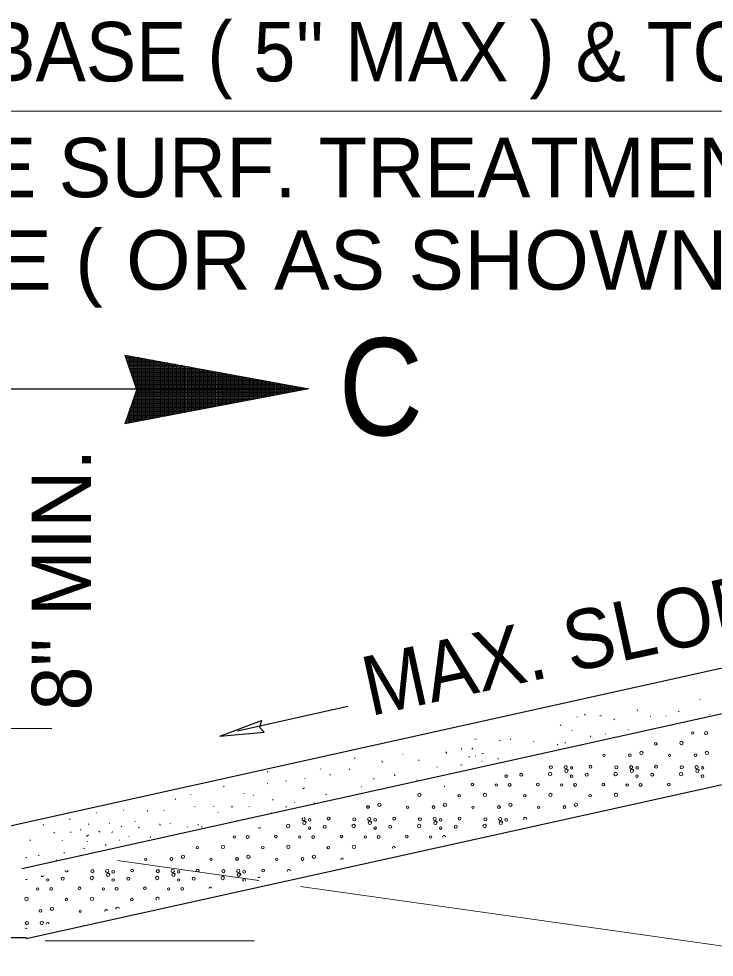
# Model space of a CAD drawing. Extents: x 326 to 700, y 421 to 686.
# Drawn here: x 476.68 to 491.18, y 596.85 to 616.42 of the extents above; entities that cross this region are included whole.
import ezdxf

# ---------------------------------------------------------------- set-up
doc = ezdxf.new("R2010")
doc.units = 0
doc.header["$LTSCALE"] = 0.5
for name, color, linetype, lineweight in [('1', 7, 'Continuous', 13), ('13', 7, 'Continuous', 13), ('15', 7, 'Continuous', 13), ('2', 7, 'Continuous', 13)]:
    doc.layers.add(name, color=color, linetype=linetype, lineweight=lineweight)

msp = doc.modelspace()

# ---------------------------------------------------------------- linework, layer by layer
at = {"layer": '1', "lineweight": 25}
for q in [(481.7393, 601.7893), (481.7944, 601.5427)]:
    msp.add_line((480.8693, 601.4653), q, dxfattribs=at)
at = {"layer": '1'}
msp.add_line((477.2273, 597.1916), (481.597, 597.1916), dxfattribs=at)
at = {"layer": '1', "lineweight": 25}
msp.add_lwpolyline([(481.7393, 601.7893), (481.6978, 601.6491), (481.7944, 601.5427)], dxfattribs=at)
at = {"layer": '13'}
for p, q in [((441.865, 614.492), (512.4118, 614.492)), ((490.8819, 602.2333), (490.8938, 602.2213)), ((489.5753, 601.9968), (489.5872, 602.0087)), ((490.4384, 601.9849), (490.4504, 601.9732)), ((488.3162, 601.861), (488.328, 601.8728)), ((488.4762, 601.9023), (488.4939, 601.9201)), ((488.8013, 601.8964), (488.8368, 601.8786)), ((489.0906, 601.8017), (489.1024, 601.8137)), ((489.8531, 601.8669), (489.865, 601.8788)), ((490.1723, 601.8728), (490.1842, 601.8845)), ((491.1005, 601.9201), (491.0947, 601.9141)), ((477.3667, 601.6209), (448.5643, 601.6184)), ((487.9732, 601.6837), (487.9851, 601.6955)), ((488.2158, 601.5889), (488.2278, 601.5771)), ((489.3806, 601.6008), (489.3925, 601.5889)), ((486.1883, 601.394), (486.218, 601.4056)), ((486.7086, 601.3762), (486.7204, 601.3643)), ((486.9272, 601.394), (486.939, 601.4059)), ((487.4119, 601.3526), (487.4238, 601.3408)), ((488.6003, 601.4413), (488.6061, 601.4708)), ((488.9075, 601.5004), (488.9193, 601.5123)), ((485.9107, 601.1812), (485.9165, 601.2108)), ((486.1293, 601.1928), (486.1471, 601.2108)), ((487.9083, 601.2817), (487.9201, 601.2936)), ((488.0682, 601.329), (488.0799, 601.3171)), ((483.6835, 600.9967), (483.6954, 601.0086)), ((484.6892, 601.0905), (484.6931, 601.0866)), ((485.0179, 600.9565), (485.0298, 600.9684)), ((485.6093, 601.1043), (485.5855, 601.1338)), ((486.0643, 601.0393), (486.0763, 601.0275)), ((486.2062, 601.057), (486.2122, 601.0452)), ((486.3362, 601.0983), (486.3656, 601.1043)), ((486.673, 600.9862), (486.6848, 600.9979)), ((487.0454, 600.9742), (487.0478, 600.9718)), ((482.9618, 600.7686), (482.9738, 600.7805)), ((483.5696, 600.7686), (483.5815, 600.7805)), ((484.2617, 600.9153), (484.2498, 600.9448)), ((485.3965, 600.8148), (485.4081, 600.8206)), ((485.9284, 600.8562), (485.8929, 600.862)), ((486.3422, 600.933), (486.3362, 600.9387)), ((481.8603, 600.7116), (481.8723, 600.7235)), ((482.6417, 600.5841), (482.6536, 600.5722)), ((483.1678, 600.661), (483.1798, 600.6492)), ((484.0778, 600.5665), (484.0898, 600.5784)), ((484.5097, 600.661), (484.5275, 600.6374)), ((480.9488, 600.4077), (480.9607, 600.4196)), ((481.8613, 600.466), (481.8713, 600.4761)), ((482.2516, 600.531), (482.2693, 600.525)), ((482.6003, 600.3653), (482.6357, 600.3832)), ((483.818, 600.4188), (483.8298, 600.4068)), ((484.9827, 600.5547), (484.9944, 600.5427)), ((480.265, 600.2367), (480.2769, 600.2485)), ((481.3769, 600.2589), (481.3827, 600.2768)), ((481.5658, 600.2235), (481.5776, 600.2354)), ((483.0851, 600.2533), (483.097, 600.2414)), ((479.9422, 600.1417), (479.9541, 600.1536)), ((480.3426, 599.9991), (480.3544, 599.9872)), ((480.7383, 600.0051), (480.7502, 599.9931)), ((481.1463, 599.9872), (481.1049, 599.9872)), ((481.4773, 599.9991), (481.4892, 599.9872)), ((481.9738, 600.1409), (481.9858, 600.129)), ((482.2513, 599.9813), (482.2633, 599.9931)), ((482.4228, 600.0759), (482.4347, 600.0878)), ((482.8423, 600.0581), (482.8543, 600.0699)), ((483.3576, 600.1538), (483.3626, 600.1588)), ((478.2899, 599.8568), (478.3018, 599.8687)), ((478.8597, 599.9137), (478.8716, 599.9256)), ((479.3549, 599.8985), (479.3668, 599.9106)), ((479.6977, 599.9103), (479.7095, 599.9222)), ((480.8328, 599.8689), (480.8448, 599.8808)), ((481.9381, 599.8512), (481.95, 599.8631)), ((477.1883, 599.6097), (477.2003, 599.6216)), ((477.7392, 599.7237), (477.7511, 599.7356)), ((478.1375, 599.6148), (478.1257, 599.6444)), ((478.5628, 599.6384), (478.5748, 599.6503)), ((478.8171, 599.5736), (478.8289, 599.5854)), ((479.1008, 599.6739), (479.1126, 599.6858)), ((479.621, 599.6324), (479.627, 599.603)), ((479.8336, 599.6324), (479.8454, 599.6444)), ((480.4134, 599.6207), (480.4251, 599.609)), ((481.2113, 599.7035), (481.2231, 599.6915)), ((477.4103, 599.4612), (477.4223, 599.4493)), ((477.7589, 599.4552), (477.7708, 599.4671)), ((477.9658, 599.5025), (477.9777, 599.5145)), ((478.0902, 599.3723), (478.1315, 599.4079)), ((478.3503, 599.4848), (478.368, 599.4612)), ((478.6221, 599.4493), (478.6339, 599.4729)), ((479.1778, 599.5616), (479.1897, 599.5497)), ((480.1947, 599.5736), (480.2066, 599.5616)), ((480.4901, 599.5793), (480.502, 599.5674)), ((476.9078, 599.2898), (476.9197, 599.3017)), ((477.5817, 599.2838), (477.5934, 599.2958)), ((478.1019, 599.2601), (478.1138, 599.2721)), ((478.4803, 599.201), (478.5039, 599.1833)), ((478.7757, 599.2898), (478.7875, 599.3017)), ((478.9711, 599.3783), (478.9828, 599.3666)), ((479.42, 599.3488), (479.4318, 599.3607)), ((477.6173, 599.0356), (477.6291, 599.0237)), ((478.0368, 599.1123), (478.0488, 599.1242)), ((476.8276, 598.9257), (476.8394, 598.9376)), ((477.0911, 598.9705), (477.1029, 598.9823)), ((477.4578, 598.8878), (477.4754, 598.864)), ((478.7405, 598.8699), (481.685, 598.4533)), ((493.0008, 596.8528), (482.5538, 598.3305))]:
    msp.add_line(p, q, dxfattribs=at)
at = {"layer": '13', "lineweight": 25}
for p, q in [((512.7416, 606.6679), (476.7395, 598.6926)), ((476.833, 597.2418), (513.1901, 605.2956)), ((476.465, 599.5885), (499.7659, 604.7501)), ((481.2378, 601.5719), (483.5423, 602.0869)), ((476.8366, 597.2603), (459.1289, 597.2578))]:
    msp.add_line(p, q, dxfattribs=at)
at = {"layer": '15'}
for p, q in [((478.8997, 609.3855), (479.0185, 609.3855)), ((478.9003, 609.4072), (478.9003, 609.3834)), ((478.9285, 609.402), (478.9285, 609.2984)), ((478.9566, 609.3968), (478.9566, 609.2133)), ((478.9848, 609.3917), (478.9848, 609.1283)), ((479.0128, 609.3865), (479.0128, 609.0433)), ((479.041, 609.3813), (479.041, 608.9583)), ((479.0691, 609.3762), (479.0691, 608.8732)), ((479.0973, 609.371), (479.0973, 608.7882)), ((478.909, 609.3573), (479.1721, 609.3573)), ((478.9183, 609.3293), (479.3257, 609.3293)), ((478.9275, 609.3011), (479.4793, 609.3011)), ((478.9369, 609.273), (479.6329, 609.273)), ((478.9462, 609.2448), (479.7865, 609.2448)), ((478.9555, 609.2168), (479.94, 609.2168)), ((478.9648, 609.1886), (480.0936, 609.1886)), ((479.1253, 609.3659), (479.1253, 608.7031)), ((479.1535, 609.3608), (479.1535, 608.0276)), ((479.1817, 609.3556), (479.1817, 608.0329)), ((479.2098, 609.3504), (479.2098, 608.0383)), ((479.2379, 609.3453), (479.2379, 608.0436)), ((479.266, 609.3402), (479.266, 608.0489)), ((479.2942, 609.335), (479.2942, 608.0543)), ((479.3223, 609.3299), (479.3223, 608.0597)), ((479.3504, 609.3248), (479.3504, 608.065)), ((479.3785, 609.3196), (479.3785, 608.0703)), ((479.4067, 609.3144), (479.4067, 608.0757)), ((479.4348, 609.3093), (479.4348, 608.081)), ((479.4629, 609.3041), (479.4629, 608.0863)), ((479.491, 609.2989), (479.491, 608.0916)), ((479.5192, 609.2938), (479.5192, 608.0969)), ((479.5473, 609.2887), (479.5473, 608.1023)), ((479.5754, 609.2835), (479.5754, 608.1077)), ((479.6035, 609.2783), (479.6035, 608.113)), ((479.6317, 609.2732), (479.6317, 608.1183)), ((479.6598, 609.268), (479.6598, 608.1237)), ((479.6879, 609.2628), (479.6879, 608.129)), ((479.7161, 609.2578), (479.7161, 608.1343)), ((479.7442, 609.2526), (479.7442, 608.1398)), ((479.7723, 609.2475), (479.7723, 608.1451)), ((479.8004, 609.2423), (479.8004, 608.1504)), ((479.8286, 609.2372), (479.8286, 608.1557)), ((479.8567, 609.232), (479.8567, 608.161)), ((479.8848, 609.2268), (479.8848, 608.1663)), ((479.9129, 609.2217), (479.9129, 608.1717)), ((479.9411, 609.2165), (479.9411, 608.177)), ((479.9692, 609.2113), (479.9692, 608.1823)), ((479.9973, 609.2063), (479.9973, 608.1878)), ((480.0254, 609.2011), (480.0254, 608.1931)), ((480.0536, 609.1959), (480.0536, 608.1984)), ((480.0817, 609.1908), (480.0817, 608.2038)), ((480.1098, 609.1856), (480.1098, 608.2091)), ((480.138, 609.1804), (480.138, 608.2144)), ((480.1661, 609.1753), (480.1661, 608.2198)), ((478.9741, 609.1604), (480.2473, 609.1604)), ((478.9834, 609.1323), (480.4008, 609.1323)), ((478.9927, 609.1042), (480.5544, 609.1042)), ((479.002, 609.0761), (480.708, 609.0761)), ((479.0113, 609.0479), (480.8617, 609.0479)), ((479.0207, 609.0198), (481.0153, 609.0198)), ((479.0299, 608.9917), (481.1688, 608.9917)), ((480.1943, 609.1703), (480.1943, 608.225)), ((480.2223, 609.1651), (480.2223, 608.2304)), ((480.2505, 609.1599), (480.2505, 608.2358)), ((480.2786, 609.1548), (480.2786, 608.2411)), ((480.3068, 609.1496), (480.3068, 608.2464)), ((480.3348, 609.1444), (480.3348, 608.2518)), ((480.363, 609.1393), (480.363, 608.2571)), ((480.3911, 609.1341), (480.3911, 608.2624)), ((480.4193, 609.1289), (480.4193, 608.2678)), ((480.4473, 609.1238), (480.4473, 608.2732)), ((480.4755, 609.1187), (480.4755, 608.2785)), ((480.5036, 609.1135), (480.5036, 608.2838)), ((480.5318, 609.1083), (480.5318, 608.2892)), ((480.5598, 609.1032), (480.5598, 608.2944)), ((480.588, 609.098), (480.588, 608.2998)), ((480.6162, 609.0929), (480.6162, 608.3051)), ((480.6443, 609.0878), (480.6443, 608.3104)), ((480.6724, 609.0827), (480.6724, 608.3158)), ((480.7005, 609.0775), (480.7005, 608.3212)), ((480.7287, 609.0723), (480.7287, 608.3265)), ((480.7568, 609.0672), (480.7568, 608.3318)), ((480.7849, 609.062), (480.7849, 608.3372)), ((480.813, 609.0568), (480.813, 608.3425)), ((480.8412, 609.0517), (480.8412, 608.3478)), ((480.8693, 609.0466), (480.8693, 608.3532)), ((480.8974, 609.0414), (480.8974, 608.3586)), ((480.9255, 609.0363), (480.9255, 608.3638)), ((480.9537, 609.0311), (480.9537, 608.3692)), ((480.9818, 609.0259), (480.9818, 608.3745)), ((481.0099, 609.0208), (481.0099, 608.3798)), ((481.038, 609.0156), (481.038, 608.3852)), ((481.0662, 609.0105), (481.0662, 608.3905)), ((481.0943, 609.0054), (481.0943, 608.3958)), ((481.1224, 609.0003), (481.1224, 608.4012)), ((481.1506, 608.9951), (481.1506, 608.4066)), ((481.1787, 608.9899), (481.1787, 608.4119)), ((481.2068, 608.9848), (481.2068, 608.4173)), ((481.2349, 608.9796), (481.2349, 608.4226)), ((479.0392, 608.9636), (481.3224, 608.9636)), ((479.0485, 608.9354), (481.476, 608.9354)), ((479.0578, 608.9073), (481.6297, 608.9073)), ((479.0672, 608.8792), (481.7833, 608.8792)), ((479.0764, 608.8511), (481.9368, 608.8511)), ((479.0858, 608.8229), (482.0904, 608.8229)), ((479.095, 608.7948), (482.2441, 608.7948)), ((481.2631, 608.9744), (481.2631, 608.4279)), ((481.2912, 608.9693), (481.2912, 608.4332)), ((481.3193, 608.9642), (481.3193, 608.4385)), ((481.3474, 608.959), (481.3474, 608.4438)), ((481.3756, 608.9538), (481.3756, 608.4492)), ((481.4037, 608.9487), (481.4037, 608.4546)), ((481.4318, 608.9435), (481.4318, 608.4599)), ((481.4599, 608.9383), (481.4599, 608.4653)), ((481.4881, 608.9332), (481.4881, 608.4706)), ((481.5163, 608.9281), (481.5163, 608.4759)), ((481.5443, 608.923), (481.5443, 608.4813)), ((481.5725, 608.9178), (481.5725, 608.4866)), ((481.6006, 608.9127), (481.6006, 608.492)), ((481.6288, 608.9075), (481.6288, 608.4973)), ((481.6568, 608.9023), (481.6568, 608.5026)), ((481.685, 608.8972), (481.685, 608.5079)), ((481.7131, 608.892), (481.7131, 608.5133)), ((481.7413, 608.8868), (481.7413, 608.5186)), ((481.7693, 608.8818), (481.7693, 608.5239)), ((481.7975, 608.8766), (481.7975, 608.5293)), ((481.8256, 608.8714), (481.8256, 608.5346)), ((481.8538, 608.8663), (481.8538, 608.54)), ((481.8818, 608.8611), (481.8818, 608.5453)), ((481.91, 608.8559), (481.91, 608.5507)), ((481.9381, 608.8508), (481.9381, 608.556)), ((481.9663, 608.8458), (481.9663, 608.5613)), ((481.9944, 608.8406), (481.9944, 608.5667)), ((482.0225, 608.8354), (482.0225, 608.5719)), ((482.0507, 608.8303), (482.0507, 608.5773)), ((482.0788, 608.8251), (482.0788, 608.5827)), ((482.1069, 608.8199), (482.1069, 608.588)), ((482.135, 608.8148), (482.135, 608.5933)), ((482.1632, 608.8096), (482.1632, 608.5987)), ((482.1913, 608.8044), (482.1913, 608.604)), ((482.2194, 608.7993), (482.2194, 608.6093)), ((482.2475, 608.7942), (482.2475, 608.6147)), ((482.2757, 608.789), (482.2757, 608.62)), ((482.3038, 608.7838), (482.3038, 608.6254)), ((479.1025, 608.5979), (482.1591, 608.5979)), ((479.1043, 608.7667), (482.3977, 608.7667)), ((479.1122, 608.626), (482.3073, 608.626)), ((479.1137, 608.7386), (482.5512, 608.7386)), ((479.1219, 608.6542), (482.4557, 608.6542)), ((479.1229, 608.7104), (482.7048, 608.7104)), ((479.1253, 608.6642), (479.1253, 608.0223)), ((479.1317, 608.6823), (482.6039, 608.6823)), ((482.3319, 608.7787), (482.3319, 608.6308)), ((482.36, 608.7735), (482.36, 608.6361)), ((482.3882, 608.7683), (482.3882, 608.6413)), ((482.4163, 608.7633), (482.4163, 608.6467)), ((482.4444, 608.7582), (482.4444, 608.652)), ((482.4726, 608.753), (482.4726, 608.6573)), ((482.5007, 608.7478), (482.5007, 608.6627)), ((482.5288, 608.7427), (482.5288, 608.668)), ((482.5569, 608.7375), (482.5569, 608.6734)), ((482.5851, 608.7323), (482.5851, 608.6788)), ((482.6132, 608.7272), (482.6132, 608.6841)), ((482.6413, 608.7221), (482.6413, 608.6894)), ((482.6694, 608.7169), (482.6694, 608.6948)), ((482.6976, 608.7118), (482.6976, 608.7001)), ((482.7257, 608.7066), (482.7257, 608.7054)), ((479.0344, 608.401), (481.1215, 608.401)), ((479.041, 608.4201), (479.041, 608.0063)), ((479.0442, 608.4292), (481.2698, 608.4292)), ((479.0538, 608.4573), (481.4179, 608.4573)), ((479.0636, 608.4854), (481.5662, 608.4854)), ((479.0691, 608.5014), (479.0691, 608.0117)), ((479.0733, 608.5135), (481.7144, 608.5135)), ((479.083, 608.5417), (481.8627, 608.5417)), ((479.0928, 608.5698), (482.0109, 608.5698)), ((479.0973, 608.5828), (479.0973, 608.017)), ((478.9663, 608.2041), (480.0838, 608.2041)), ((478.9761, 608.2323), (480.232, 608.2323)), ((478.9848, 608.2573), (478.9848, 607.9956)), ((478.9858, 608.2604), (480.3803, 608.2604)), ((478.9955, 608.2885), (480.5285, 608.2885)), ((479.0053, 608.3167), (480.6767, 608.3167)), ((479.0128, 608.3387), (479.0128, 608.0009)), ((479.015, 608.3448), (480.825, 608.3448)), ((479.0247, 608.3729), (480.9733, 608.3729)), ((478.8984, 608.0073), (479.0461, 608.0073)), ((478.9003, 608.0131), (478.9003, 607.9796)), ((478.908, 608.0353), (479.1944, 608.0353)), ((478.9178, 608.0635), (479.3426, 608.0635)), ((478.9275, 608.0916), (479.4908, 608.0916)), ((478.9285, 608.0944), (478.9285, 607.9849)), ((478.9372, 608.1198), (479.6391, 608.1198)), ((478.9469, 608.1478), (479.7873, 608.1478)), ((478.9566, 608.1758), (478.9566, 607.9903)), ((478.9567, 608.176), (479.9355, 608.176)), ((478.8887, 607.9791), (478.8978, 607.9791))]:
    msp.add_line(p, q, dxfattribs=at)
msp.add_lwpolyline([(478.888, 607.9773), (482.7289, 608.706), (478.892, 609.4087), (479.1319, 608.6833)], close=True, dxfattribs=at)
at = {"layer": '2', "lineweight": 25}
msp.add_lwpolyline([(476.2496, 605.9289), (476.2496, 608.7031), (482.1321, 608.7031)], dxfattribs=at)
at = {"layer": '2'}
for centre, radius in [((490.7346, 601.5266), 0.0249), ((491.014, 601.5282), 0.0306), ((490.499, 601.3204), 0.0357), ((489.6645, 601.1142), 0.0345), ((489.9639, 601.304), 0.0269), ((491.0304, 601.1142), 0.0345), ((488.8859, 601.0618), 0.0235), ((489.4259, 601.0684), 0.0288), ((490.2519, 601.0618), 0.0235), ((490.7919, 601.0684), 0.0288), ((487.7752, 600.8131), 0.033), ((488.0854, 600.8162), 0.0335), ((488.0992, 600.7363), 0.0326), ((488.2101, 600.8), 0.0266), ((488.6045, 600.8262), 0.0295), ((489.1412, 600.8131), 0.033), ((489.4514, 600.8162), 0.0335), ((489.4651, 600.7363), 0.0326), ((489.5761, 600.8), 0.0266), ((489.9705, 600.8262), 0.0295), ((490.5072, 600.8131), 0.033), ((490.8173, 600.8162), 0.0335), ((490.8311, 600.7363), 0.0326), ((490.942, 600.8), 0.0266), ((486.8426, 600.6287), 0.0261), ((487.1583, 600.6577), 0.0308), ((487.7621, 600.6724), 0.0359), ((488.2086, 600.6287), 0.0261), ((488.5243, 600.6577), 0.0308), ((489.1281, 600.6724), 0.0359), ((489.5746, 600.6287), 0.0261), ((489.8902, 600.6577), 0.0308), ((490.494, 600.6724), 0.0359), ((490.9405, 600.6287), 0.0261), ((486.1392, 600.4564), 0.0278), ((486.6367, 600.4434), 0.0249), ((486.9161, 600.445), 0.0306), ((487.5052, 600.4564), 0.0278), ((488.0027, 600.4434), 0.0249), ((488.2821, 600.445), 0.0306), ((488.8712, 600.4564), 0.0278), ((489.3687, 600.4434), 0.0249), ((489.6481, 600.445), 0.0306), ((490.2371, 600.4564), 0.0278), ((485.0351, 600.2372), 0.0357), ((485.866, 600.2208), 0.0269), ((486.4011, 600.2372), 0.0357), ((487.232, 600.2208), 0.0269), ((487.7671, 600.2372), 0.0357), ((488.598, 600.2208), 0.0269), ((489.133, 600.2372), 0.0357), ((483.9621, 599.9852), 0.0288), ((484.2006, 600.031), 0.0345), ((484.788, 599.9786), 0.0235), ((485.328, 599.9852), 0.0288), ((485.5666, 600.031), 0.0345), ((486.154, 599.9786), 0.0235), ((486.694, 599.9852), 0.0288), ((486.9325, 600.031), 0.0345), ((487.5199, 599.9786), 0.0235), ((488.06, 599.9852), 0.0288), ((488.2985, 600.031), 0.0345), ((482.2982, 599.5892), 0.0359), ((482.6353, 599.6531), 0.0326), ((482.7462, 599.7168), 0.0266), ((483.0604, 599.5745), 0.0308), ((483.1407, 599.743), 0.0295), ((483.6642, 599.5892), 0.0359), ((483.6773, 599.7299), 0.033), ((483.9875, 599.733), 0.0335), ((484.0013, 599.6531), 0.0326), ((484.1122, 599.7168), 0.0266), ((484.4264, 599.5745), 0.0308), ((484.5066, 599.743), 0.0295), ((485.0302, 599.5892), 0.0359), ((485.0433, 599.7299), 0.033), ((485.3535, 599.733), 0.0335), ((485.3672, 599.6531), 0.0326), ((485.4782, 599.7168), 0.0266), ((485.7923, 599.5745), 0.0308), ((485.8726, 599.743), 0.0295), ((486.3961, 599.5892), 0.0359), ((486.4093, 599.7299), 0.033), ((486.7194, 599.733), 0.0335), ((486.7332, 599.6531), 0.0326), ((486.8441, 599.7168), 0.0266), ((481.4523, 599.3618), 0.0306), ((482.0413, 599.3732), 0.0278), ((482.7447, 599.5455), 0.0261), ((482.8182, 599.3618), 0.0306), ((483.4073, 599.3732), 0.0278), ((484.1107, 599.5455), 0.0261), ((484.1842, 599.3618), 0.0306), ((484.7733, 599.3732), 0.0278), ((485.4767, 599.5455), 0.0261), ((481.1729, 599.3602), 0.0249), ((482.5388, 599.3602), 0.0249), ((483.9048, 599.3602), 0.0249), ((485.2708, 599.3602), 0.0249), ((480.4022, 599.1376), 0.0269), ((480.9373, 599.154), 0.0357), ((481.7681, 599.1376), 0.0269), ((482.3032, 599.154), 0.0357), ((483.1341, 599.1376), 0.0269), ((483.6692, 599.154), 0.0357), ((479.3241, 598.8954), 0.0235), ((479.8642, 598.902), 0.0288), ((480.1027, 598.9478), 0.0345), ((480.6901, 598.8954), 0.0235), ((481.2302, 598.902), 0.0288), ((481.4687, 598.9478), 0.0345), ((482.0561, 598.8954), 0.0235), ((482.5961, 598.902), 0.0288), ((482.8346, 598.9478), 0.0345), ((478.2135, 598.6467), 0.033), ((478.5236, 598.6498), 0.0335), ((478.6483, 598.6336), 0.0266), ((479.0428, 598.6598), 0.0295), ((479.5794, 598.6467), 0.033), ((479.8896, 598.6498), 0.0335), ((480.0143, 598.6336), 0.0266), ((480.4087, 598.6598), 0.0295), ((480.9454, 598.6467), 0.033), ((481.2556, 598.6498), 0.0335), ((481.3803, 598.6336), 0.0266), ((481.7747, 598.6598), 0.0295), ((477.2809, 598.4624), 0.0261), ((477.5965, 598.4913), 0.0308), ((478.2004, 598.506), 0.0359), ((478.5374, 598.5699), 0.0326), ((478.6468, 598.4624), 0.0261), ((478.9625, 598.4913), 0.0308), ((479.5663, 598.506), 0.0359), ((479.9034, 598.5699), 0.0326), ((480.0128, 598.4624), 0.0261), ((480.3285, 598.4913), 0.0308), ((480.9323, 598.506), 0.0359), ((481.2693, 598.5699), 0.0326), ((477.075, 598.277), 0.0249), ((477.3544, 598.2786), 0.0306), ((477.9435, 598.29), 0.0278), ((478.4409, 598.277), 0.0249), ((478.7203, 598.2786), 0.0306), ((479.3094, 598.29), 0.0278), ((479.8069, 598.277), 0.0249), ((480.0863, 598.2786), 0.0306), ((476.8394, 598.0708), 0.0357), ((477.6702, 598.0544), 0.0269), ((478.2053, 598.0708), 0.0357), ((479.0362, 598.0544), 0.0269), ((477.1323, 597.8188), 0.0288), ((477.3708, 597.8646), 0.0345), ((477.9582, 597.8122), 0.0235), ((476.8475, 597.5635), 0.033), ((477.1577, 597.5666), 0.0335)]:
    msp.add_circle(centre, radius, dxfattribs=at)
for centre, radius, start, end in [((488.089, 600.7526), 0.0476, 333.94429, 26.0557), ((489.455, 600.7526), 0.0476, 333.94429, 26.0557), ((490.821, 600.7526), 0.0476, 333.94429, 26.0557), ((485.5502, 600.445), 0.0306, 265.8542, 299.21319), ((482.6215, 599.733), 0.0335, 128.27117, 76.79622), ((482.6252, 599.6694), 0.0476, 333.94429, 26.0557), ((483.9911, 599.6694), 0.0476, 333.94429, 26.0557), ((485.3571, 599.6694), 0.0476, 333.94429, 26.0557), ((486.7231, 599.6694), 0.0476, 333.94429, 26.0557), ((487.2386, 599.743), 0.0295, 339.50117, 225.20802), ((481.6944, 599.5745), 0.0308, 224.61283, 340.45456), ((485.5502, 599.3618), 0.0306, 3.25884, 201.45035), ((484.5001, 599.1376), 0.0269, 349.31204, 215.39716), ((483.422, 598.8954), 0.0235, 0.98561, 203.72358), ((477.6768, 598.6598), 0.0295, 183.46534, 21.60204), ((478.5273, 598.5862), 0.0476, 333.94429, 26.0557), ((479.8933, 598.5862), 0.0476, 333.94429, 26.0557), ((481.2592, 598.5862), 0.0476, 333.94429, 26.0557), ((482.3114, 598.6467), 0.033, 13.60077, 191.10842), ((476.8344, 598.506), 0.0359, 243.97718, 321.0902), ((477.1714, 598.5699), 0.0326, 224.53502, 340.53237), ((481.3788, 598.4624), 0.0261, 326.4052, 238.30399), ((481.6944, 598.4913), 0.0308, 53.95191, 150.75728), ((480.6754, 598.29), 0.0278, 10.446, 194.26319), ((479.5713, 598.0708), 0.0357, 332.16048, 232.54871), ((478.4982, 597.8188), 0.0288, 359.42784, 205.28136), ((478.7367, 597.8646), 0.0345, 12.04225, 192.66694), ((476.8344, 597.4229), 0.0359, 55.04154, 131.44822), ((477.2824, 597.5505), 0.0266, 2.69568, 202.01351)]:
    msp.add_arc(centre, radius, start, end, dxfattribs=at)

# ---------------------------------------------------------------- texts
at = {"layer": '13'}
for s, height, width, p in [("SURFACED RURAL DRIVES WI/SAME BASE ( 5'' MAX ) & TOP SURF. COURSE", 1.238, 0.95, (447.5787, 615.1175)), ('SHOULDER TO THE R/W LINE ( OR AS SHOWN ON PLANS ).', 1.238, 1.05, (452.6443, 610.7729)), ('C', 2.025, 0.9, (483.3498, 607.7363))]:
    msp.add_text(s, height=height, dxfattribs=dict(at, width=width)).set_placement(p)
msp.add_text("( 1 1/2'' A.C. OR DOUBLE OR SINGLE SURF. TREATMENT ) AS SHOWN ON ", height=1.238, dxfattribs=at).set_placement((448.3556, 612.7008))
msp.add_text('8" MIN.', height=1.238, rotation=90, dxfattribs=at).set_placement((478.1874, 601.9955))
at = {"layer": '13', "width": 0.95}
msp.add_text('MAX. SLOPE 10:1', height=1.238, rotation=12.297, dxfattribs=at).set_placement((484.0087, 601.8768))

doc.saveas('drawing.dxf')
